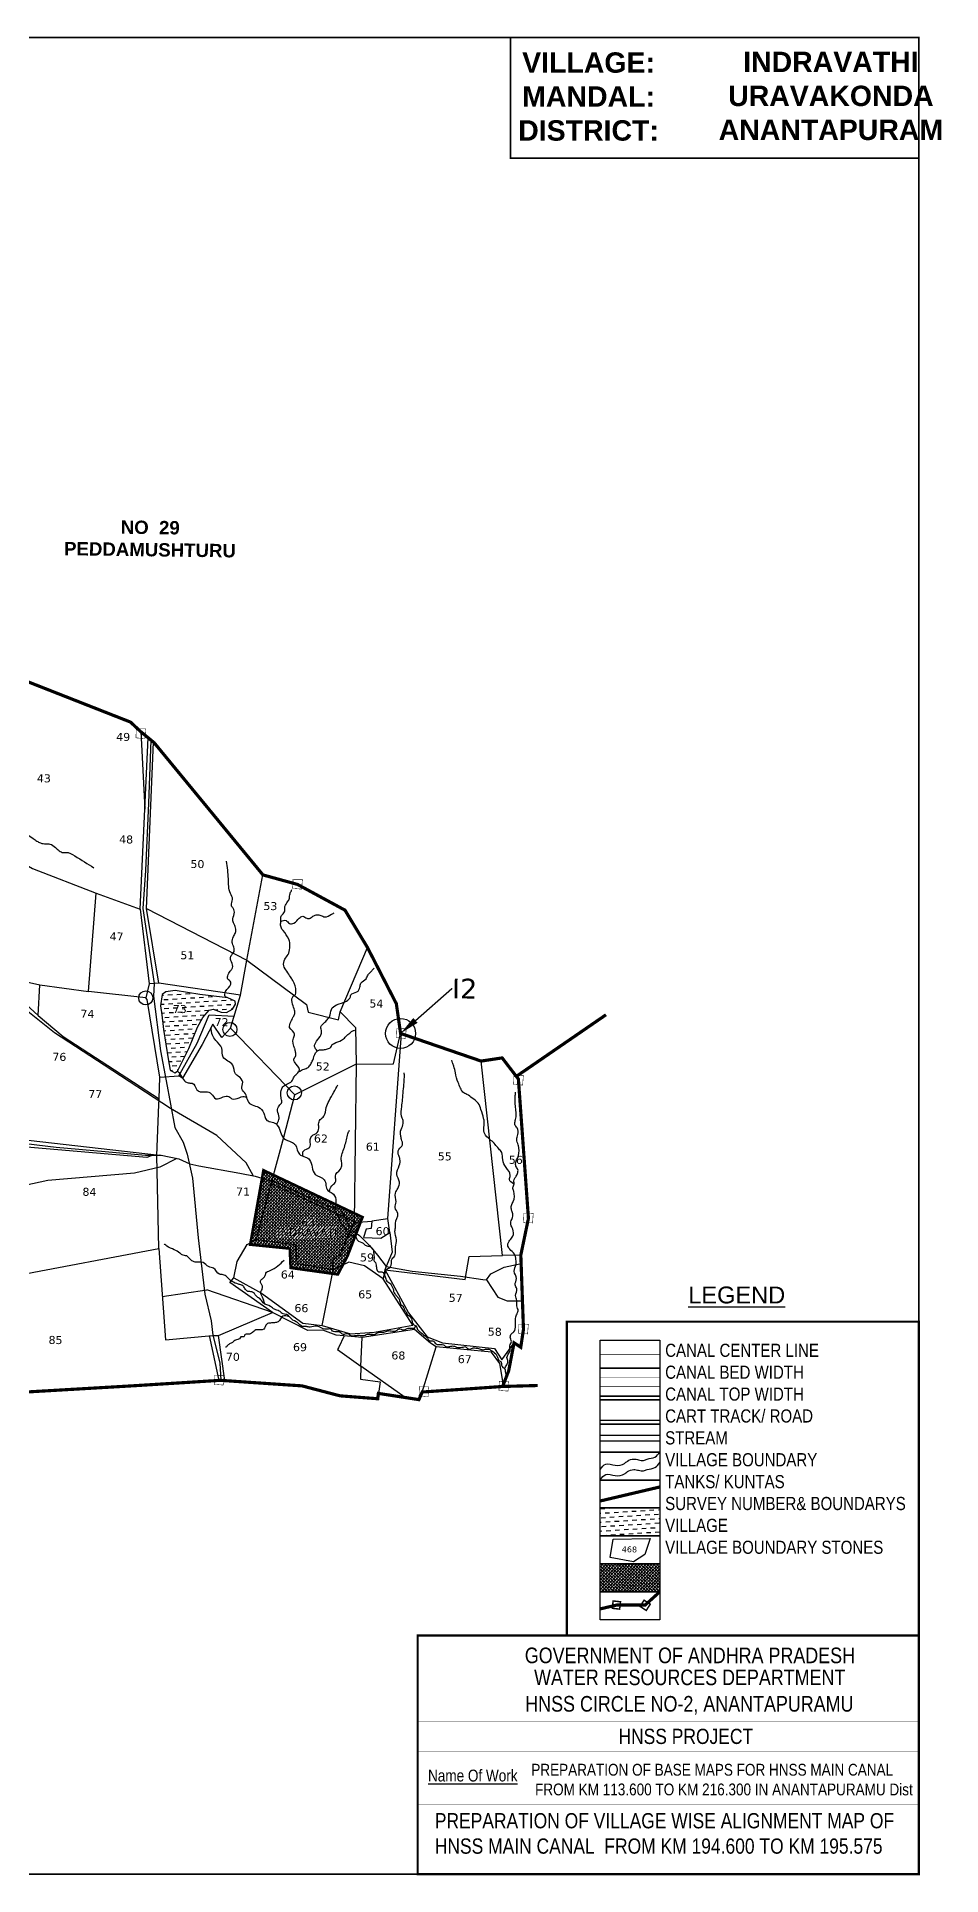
# Model space of a CAD drawing. Header units: inches. Extents: x 738500 to 743505, y 1645957 to 1649621.
# Drawn here: x 741794 to 743505, y 1645957 to 1649434 of the extents above; entities that cross this region are included whole.
import ezdxf
from ezdxf import colors
from ezdxf.entities.mleader import LeaderData, LeaderLine
from ezdxf.enums import TextEntityAlignment as Align
from ezdxf.math import Vec2, Vec3

# ---------------------------------------------------------------- set-up
doc = ezdxf.new("R2010")
doc.units = ezdxf.units.IN
doc.header["$MEASUREMENT"] = 0
doc.linetypes.add('ACAD_ISO02W100', pattern=[15, 12, -3])
doc.linetypes.add('HIDDEN2', pattern=[0.1875, 0.125, -0.0625])
for name, color, linetype in [('PLOT', 7, 'Continuous'), ('PLOT NO', 7, 'Continuous'), ('ROADS', 6, 'Continuous'), ('tank', 4, 'Continuous'), ('TANKS-STREAM', 4, 'Continuous'), ('VILLAGE', 30, 'Continuous'), ('VILLAGE BOUNDRY', 5, 'Continuous'), ('VILLAGE STONES', 240, 'Continuous')]:
    doc.layers.add(name, color=color, linetype=linetype)
doc.styles.add('A', font='arial.ttf')
doc.styles.add('ARIALN', font='ARIALN.TTF')
doc.styles.get("Standard").update_dxf_attribs({"font": 'verdana.ttf'})

msp = doc.modelspace()

# ---------------------------------------------------------------- hatches: boundary and pattern name
at = {"layer": 'PLOT'}
h = msp.add_hatch(dxfattribs=at)
h.set_pattern_fill('DASH', color=4, scale=67.138204, angle=3.5405, style=0)
h.set_pattern_definition([(3.5405362, (315578.914, 708893.91), (7.85799526, 8.89452009), [8.39227553, -8.39227553])])
h.paths.add_polyline_path([(742860, 1646652), (742972.7, 1646652), (742972.7, 1646599.2), (742860, 1646599.2)])
h = msp.add_hatch(dxfattribs=at)
h.set_pattern_fill('SACNCR', color=1, scale=45.094482, angle=1.5303, style=0)
h.set_pattern_definition([(46.53031993, (315578.914, 708893.91), (-3.068137835, 2.908469924), []), (46.53031993, (315581.9023, 708893.9897), (-3.068137835, 2.908469924), [0, -4.227607725])])
h.paths.add_polyline_path([(742860, 1646546.3), (742972.7, 1646546.3), (742972.7, 1646493.5), (742860, 1646493.5)])
at = {"layer": 'tank'}
h = msp.add_hatch(dxfattribs=at)
h.set_pattern_fill('DASH', color=256, scale=67.1382042, angle=3.5405362, style=0)
h.paths.add_polyline_path([(742156, 1647617), (742102.9, 1647623.2), (742056.4, 1647630.4), (742038.8, 1647628.4), (742031.8, 1647623.1), (742028.6, 1647601.8), (742030.7, 1647584.4), (742034, 1647556.9), (742043.1, 1647501.2), (742046.5, 1647480), (742055.6, 1647475.1), (742060.9, 1647478.2), (742082, 1647520.9), (742098.2, 1647561.4), (742108.7, 1647579.9), (742120.4, 1647593.6), (742128.2, 1647595.2), (742143.2, 1647589.7), (742153.5, 1647588.9), (742164.5, 1647595.2), (742170.5, 1647604.8), (742169.5, 1647610.7)])
at = {"layer": 'VILLAGE', "linetype": 'Continuous'}
h = msp.add_hatch(dxfattribs=at)
h.set_pattern_fill('SACNCR', color=256, scale=45.0944824, angle=1.53031993, style=0)
h.paths.add_polyline_path([(742223.2, 1647290.7), (742410.6, 1647202), (742382.3, 1647128.7), (742363.9, 1647093.7), (742274.6, 1647106.1), (742273, 1647142.6), (742198.1, 1647150.1)])

# ---------------------------------------------------------------- linework, layer by layer
at = {"layer": 'PLOT', "color": 5}
for points, const_width in [([(738501.1, 1649432.9), (743462.4, 1649432.9), (743462.4, 1645959.5), (738501.1, 1645959.5)], 3.09), ([(738501.1, 1649432.9), (743462.4, 1649432.9), (743462.4, 1645959.5), (738501.1, 1645959.5)], 3.09), ([(742690.5, 1649432.9), (743462.4, 1649432.9), (743462.4, 1649204.7), (742690.5, 1649204.7)], 3.09), ([(742796.8, 1647004.4), (743462.4, 1647004.4), (743462.4, 1646410.9), (742796.8, 1646410.9)], 4.24), ([(742514.8, 1646410.9), (743462.4, 1646410.9), (743462.4, 1645959.5), (742514.8, 1645959.5)], 4.23)]:
    msp.add_lwpolyline(points, close=True, dxfattribs=dict(at, const_width=const_width))
at = {"layer": 'PLOT'}
for points in [[(741628.3, 1647922.7), (741731.3, 1647893.4), (741786.6, 1647861.7), (741907, 1647815), (741990.3, 1647784.3), (742005.3, 1648108.6)], [(741991, 1648120.3), (741999, 1647973.6)], [(742025.6, 1647644.8), (742002, 1647785.7), (742015.1, 1648100.4)], [(741405.9, 1647862.5), (741712.3, 1647661.1), (741797.1, 1647583.2), (741844.6, 1647543.4), (742025.8, 1647426.1)], [(742002, 1647785.7), (742191.6, 1647688.2), (742222.2, 1647849.3)], [(741423.2, 1647667), (741597.8, 1647676.9), (741693, 1647663.8), (741712.3, 1647661.1), (741800.1, 1647641.4), (741892.5, 1647628.7), (741907, 1647815)], [(741990.3, 1647784.3), (742007.2, 1647643.6)], [(742368.4, 1647590.2), (742397, 1647560.5), (742398.6, 1647491.5), (742282.4, 1647433.4), (742161, 1647559.5), (742179.9, 1647621.8), (742191.6, 1647688.2)], [(742191.6, 1647688.2), (742304.3, 1647604.1), (742307.8, 1647589.6), (742364.8, 1647575.4), (742368.4, 1647590.2), (742420, 1647711.8)], [(742179.9, 1647621.8), (742025.6, 1647644.8), (742007.2, 1647643.6), (742000.5, 1647617), (741892.5, 1647628.7)], [(741184, 1647530.8), (741254.8, 1647496.3), (741406.6, 1647437.1), (741515.2, 1647410.6), (741563, 1647399), (741563.4, 1647403.8), (741777.5, 1647362.4), (741777.2, 1647349), (741778.2, 1647347.8), (742026.9, 1647319.3), (742011.1, 1647317.8), (742002.8, 1647314.8), (741775.5, 1647334.3), (741670.3, 1647361.1), (741404.1, 1647430.6), (741275.1, 1647480.7), (740921.5, 1647625.6)], [(741752.3, 1647091), (742025.2, 1647142.7), (742021.8, 1647318.8), (742025.4, 1647415), (742025.8, 1647426.1), (742027.3, 1647466.6), (742003.4, 1647613.4), (742000.5, 1647617)], [(741797.1, 1647583.2), (741800.1, 1647641.4)], [(742027.3, 1647466.6), (742063.4, 1647469.2), (742097.7, 1647530.8), (742120.2, 1647584.8), (742167.9, 1647582.3)], [(742161, 1647559.5), (742144.7, 1647542.1), (742127.6, 1647567.3), (742107, 1647528.8), (742070.3, 1647464.8), (742063.4, 1647469.2)], [(742398.6, 1647491.5), (742395, 1647193.7), (742395, 1647192.2), (742428.3, 1647194.7), (742427.1, 1647180.8), (742417.5, 1647179.5), (742412.3, 1647163.8), (742445.1, 1647162.3), (742462.2, 1647172.7), (742458.2, 1647199.7), (742484, 1647549), (742482.5, 1647549.3)], [(742398.6, 1647491.5), (742469, 1647491.8), (742482.5, 1647549.5)], [(742453, 1647103.3), (742458.2, 1647101.8), (742604.4, 1647084), (742612.2, 1647127.8), (742675.1, 1647129.5), (742634.8, 1647497.2)], [(742025.2, 1647142.7), (742037.7, 1646969.7), (742126.6, 1646978.5), (742137.9, 1646978.1), (742240.4, 1647022), (742159.9, 1647078.6), (742167.2, 1647087.5), (742173.7, 1647118.3), (742192.3, 1647150.5), (742209.2, 1647159.3), (742237.8, 1647264.8), (742261.5, 1647353.2), (742282.4, 1647433.4)], [(742354.1, 1647102.2), (742354.9, 1647121.7), (742360.6, 1647127.2), (742368.1, 1647131.3), (742395, 1647192.2), (742390.4, 1647195.9), (742237.8, 1647264.8)], [(742458.3, 1647198.8), (742428.3, 1647194.7)], [(742462.2, 1647172.7), (742466.5, 1647135.5), (742452.6, 1647102.4), (742449.8, 1647085.2), (742414, 1647109.9), (742384.4, 1647117.1), (742354.1, 1647102.2), (742286.7, 1647113.5), (742284.3, 1647149.8), (742209.2, 1647159.3)], [(742709.9, 1647130.3), (742675.1, 1647129.5)], [(742167.2, 1647087.5), (742219.4, 1647058.2), (742297.5, 1647001.4), (742334.3, 1646997.4), (742353.7, 1647095.3), (742354.1, 1647102.2)], [(742453, 1647103.3), (742497.5, 1647021), (742532.8, 1646975.5), (742561.6, 1646964.6), (742660.4, 1646953.5), (742673.8, 1646932), (742697.1, 1646964.4)], [(742031.8, 1647051.9), (742115.9, 1647064.8)], [(742240.4, 1647022), (742115.9, 1647064.8)], [(742334.3, 1646997.4), (742387.7, 1646981.4), (742423.8, 1646983.6), (742429.2, 1646983.6), (742505.9, 1646997.6), (742449.8, 1647085.2)], [(742675.5, 1646881.8), (742675.8, 1646891.9), (742670.4, 1646925.1), (742654.7, 1646946.6), (742549.8, 1646956.7), (742539.1, 1646963.4), (742508.9, 1646989.5), (742409.6, 1646974.5), (742374.9, 1646977.8), (742360.9, 1646979), (742335.4, 1646988), (742306.8, 1646987.7), (742240.4, 1647022)], [(742139.3, 1646893.3), (742121.3, 1646978)], [(742150.3, 1646892.8), (742137.9, 1646978.1)], [(742375.6, 1646977.7), (742365.3, 1646955), (742363.3, 1646951.7), (742407.6, 1646920), (742409.6, 1646974.5)], [(742523.4, 1646871.3), (742549.8, 1646956.7)], [(742407.6, 1646920), (742406.5, 1646895.9), (742443.9, 1646890.8), (742440.5, 1646868.7)], [(742490.9, 1646861), (742407.6, 1646920)], [(742878.9, 1646558.1), (742884.7, 1646592.9), (742954.3, 1646594.5), (742944.2, 1646564), (742923.2, 1646550), (742878.9, 1646558.1)]]:
    msp.add_lwpolyline(points, dxfattribs=at)
for points in [[(742860, 1646969.2), (742972.7, 1646969.2), (742972.7, 1646916.3), (742860, 1646916.3)], [(742860, 1646916.3), (742972.7, 1646916.3), (742972.7, 1646863.5), (742860, 1646863.5)], [(742860, 1646863.5), (742972.7, 1646863.5), (742972.7, 1646810.6), (742860, 1646810.6)], [(742860, 1646810.6), (742972.7, 1646810.6), (742972.7, 1646757.8), (742860, 1646757.8)], [(742860, 1646757.8), (742972.7, 1646757.8), (742972.7, 1646704.9), (742860, 1646704.9)], [(742860, 1646704.9), (742972.7, 1646704.9), (742972.7, 1646652), (742860, 1646652)], [(742860, 1646652), (742972.7, 1646652), (742972.7, 1646599.2), (742860, 1646599.2)], [(742860, 1646599.2), (742972.7, 1646599.2), (742972.7, 1646546.3), (742860, 1646546.3)], [(742860, 1646546.3), (742972.7, 1646546.3), (742972.7, 1646493.5), (742860, 1646493.5)], [(742860, 1646493.5), (742972.7, 1646493.5), (742972.7, 1646440.6), (742860, 1646440.6)]]:
    msp.add_lwpolyline(points, close=True, dxfattribs=at)
at = {"layer": 'PLOT', "color": 1, "linetype": 'HIDDEN2', "ltscale": 100, "const_width": 1.11}
msp.add_lwpolyline([(742860, 1646942.8), (742972.7, 1646942.8)], dxfattribs=at)
at = {"layer": 'PLOT', "color": 5, "const_width": 1.11}
for points in [[(742972.7, 1646898.2), (742860, 1646898.2)], [(742972.7, 1646881.6), (742860, 1646881.6)]]:
    msp.add_lwpolyline(points, dxfattribs=at)
at = {"layer": 'PLOT', "color": 1, "const_width": 2.76}
for points in [[(742972.7, 1646856.4), (742860, 1646856.4)], [(742972.7, 1646817.7), (742860, 1646817.7)]]:
    msp.add_lwpolyline(points, dxfattribs=at)
at = {"layer": 'PLOT', "color": 6}
for points in [[(742860, 1646789.7), (742972.7, 1646789.7)], [(742860, 1646778.7), (742972.7, 1646778.7)]]:
    msp.add_lwpolyline(points, dxfattribs=at)
at = {"layer": 'PLOT', "color": 1, "const_width": 2.76}
for points in [[(742884.4, 1646476.1), (742898.4, 1646474.6), (742896.8, 1646460.7), (742882.9, 1646462.2)], [(742935.3, 1646465.8), (742942.9, 1646477.6), (742954.7, 1646470), (742947.1, 1646458.2)]]:
    msp.add_lwpolyline(points, close=True, dxfattribs=at)
at = {"layer": 'PLOT', "lineweight": -3, "const_width": 0.705}
for points in [[(742514.7, 1646247.4), (743462.4, 1646247.4)], [(742514.7, 1646192.3), (743462.4, 1646192.3)], [(742514.7, 1646091), (743462.4, 1646091)]]:
    msp.add_lwpolyline(points, dxfattribs=at)
at = {"layer": 'PLOT', "color": 4}
for points in [[(742860, 1646725), (742870.4, 1646735), (742888.5, 1646732.9), (742906.2, 1646736.3), (742911.4, 1646740.5), (742923.3, 1646744.5), (742932.7, 1646743), (742942, 1646742), (742949, 1646744.3), (742963.6, 1646748.2), (742972.7, 1646757.8)], [(742860, 1646705.2), (742870.4, 1646715.2), (742888.5, 1646713.1), (742906.2, 1646716.5), (742911.4, 1646720.7), (742923.3, 1646724.7), (742932.7, 1646723.2), (742942, 1646722.2), (742949, 1646724.5), (742963.6, 1646728.4), (742972.7, 1646738)]]:
    msp.add_spline(points, degree=3, dxfattribs=at)
at = {"layer": 'ROADS'}
for points in [[(742010.4, 1648104.3), (742005.6, 1647985.2), (742000.4, 1647857.5), (741995, 1647785.8), (742016.4, 1647644.2), (742015.3, 1647619.9), (742028.4, 1647516.8), (742039.2, 1647459.9), (742055.9, 1647371.3), (742071.6, 1647343.9), (742079.2, 1647320.9), (742089, 1647275.9), (742099.9, 1647162.8), (742112.3, 1647056.2), (742124.6, 1647006), (742127.3, 1646978.6), (742134.8, 1646949.2), (742140.8, 1646926.1), (742142.8, 1646893.5)], [(742203.7, 1647280.5), (742190.5, 1647305), (742134.7, 1647356.6), (742047.6, 1647407.4), (741922.1, 1647489.2), (741828.2, 1647550.4), (741768.3, 1647598.8)], [(741773.9, 1647341.6), (741831.4, 1647334.5), (741923.8, 1647326.4), (742000.1, 1647319.4), (742029.5, 1647319), (742063.2, 1647312.4), (742084, 1647302.7), (742101.1, 1647298.9), (742178.5, 1647285), (742207.4, 1647279.8), (742249.9, 1647266.8), (742346.5, 1647222.9), (742366.5, 1647218.2), (742373.3, 1647209.6), (742387.3, 1647179.8), (742404.6, 1647167.2), (742423.7, 1647148.7), (742439, 1647130.4), (742455.4, 1647108.9), (742504.5, 1647100), (742596.1, 1647090.2), (742637.9, 1647084.4), (742645, 1647083.4), (742666.3, 1647050.5), (742684.1, 1647043.5), (742711.4, 1647043.9)], [(742059.3, 1647313.1), (742027.2, 1647296.4), (741979.5, 1647285), (741815.5, 1647271.3), (741737.1, 1647254.1)], [(742645, 1647083.4), (742653.4, 1647094.9), (742678.1, 1647107.7), (742710.4, 1647114.5)]]:
    msp.add_lwpolyline(points, dxfattribs=at)
at = {"layer": 'TANKS-STREAM'}
msp.add_lwpolyline([(742156, 1647617), (742102.9, 1647623.2), (742056.4, 1647630.4), (742038.8, 1647628.4), (742031.8, 1647623.1), (742028.6, 1647601.8), (742030.7, 1647584.4), (742034, 1647556.9), (742043.1, 1647501.2), (742046.5, 1647480), (742055.6, 1647475.1), (742060.9, 1647478.2), (742082, 1647520.9), (742098.2, 1647561.4), (742108.7, 1647579.9), (742120.4, 1647593.6), (742128.2, 1647595.2), (742143.2, 1647589.7), (742153.5, 1647588.9), (742164.5, 1647595.2), (742170.5, 1647604.8), (742169.5, 1647610.7), (742156, 1647617)], dxfattribs=at)
msp.add_open_spline([(741398.7, 1648148), (741406.6, 1648145.9), (741422.5, 1648147.7), (741439.5, 1648133.4), (741453.8, 1648114.1), (741484.9, 1648127.8), (741491.8, 1648088), (741525.2, 1648094.9), (741536.6, 1648075.7), (741541.8, 1648062.6), (741553.3, 1648058.1), (741561.9, 1648058.3), (741568.2, 1648053), (741574, 1648046), (741577.3, 1648034.2), (741587.9, 1648026.2), (741597.6, 1648025.3), (741604.9, 1648024.1), (741611.8, 1648022.7), (741612.1, 1648013.4), (741618.4, 1648007.5), (741625.9, 1647998.5), (741640, 1647997.8), (741653.1, 1647997), (741659.7, 1647990.7), (741663.1, 1647986.8), (741666.1, 1647982), (741671, 1647978.5), (741674.6, 1647973.8), (741685.3, 1647972.6), (741693.1, 1647966.1), (741698.8, 1647958.1), (741701, 1647955.4), (741704.2, 1647951.3), (741715.2, 1647951.9), (741724.5, 1647949.4), (741734.6, 1647944.3), (741738.1, 1647938.4), (741745, 1647934.2), (741753, 1647928), (741764.6, 1647926.7), (741778.2, 1647926), (741786.3, 1647918.7), (741794.5, 1647913.5), (741802.2, 1647908.9), (741810.8, 1647907.7), (741821.2, 1647908.6), (741829.2, 1647901.5), (741836.3, 1647895.3), (741843, 1647890.6), (741853.7, 1647893.3), (741873.9, 1647880.7), (741890.7, 1647870.2), (741902.4, 1647862.9)], degree=3, knots=[508.869857, 508.869857, 508.869857, 508.869857, 535.174514, 549.919952, 575.652521, 596.78287, 626.319399, 656.449277, 673.718426, 687.78143, 696.33929, 708.848567, 711.569881, 720.460661, 735.835522, 746.383584, 757.692195, 763.973187, 769.184675, 776.05285, 787.315295, 794.404794, 809.849062, 826.47517, 831.212437, 836.622457, 841.89618, 847.812268, 854.336419, 858.506169, 878.62898, 881.778669, 887.890143, 888.990137, 897.04461, 916.273736, 918.836486, 930.398582, 935.297557, 942.812726, 959.965022, 968.879783, 982.391119, 990.601926, 998.129114, 1008.649128, 1016.054958, 1028.324708, 1037.569076, 1045.523451, 1050.441507, 1068.829804, 1110.872998, 1110.872998, 1110.872998, 1110.872998], dxfattribs=at)
for points in [[(742156, 1647617), (742150.7, 1647619.6), (742151.5, 1647628.5), (742161.2, 1647642.9), (742161.2, 1647646.6), (742156.1, 1647652), (742156.3, 1647661), (742162, 1647669.2), (742164.8, 1647673.5), (742162.6, 1647685), (742161, 1647693.6), (742164.3, 1647699.6), (742166.7, 1647702.5), (742167.1, 1647712.5), (742164, 1647721.5), (742166.5, 1647732.6), (742170.3, 1647740.3), (742170.6, 1647748.9), (742166.8, 1647758.6), (742165, 1647762.7), (742168.1, 1647776), (742165.8, 1647786.2), (742162.5, 1647791.8), (742164.7, 1647802.9), (742160.7, 1647814.1), (742156.9, 1647841.9), (742153.5, 1647875.1)], [(742282.6, 1647520.4), (742279.9, 1647540.8), (742282, 1647547.9), (742272.7, 1647560.8), (742274.9, 1647571.4), (742279.6, 1647580.6), (742282.5, 1647587.2), (742281.4, 1647595.8), (742277.2, 1647608.4), (742279.6, 1647619.8), (742283.5, 1647622.9), (742284.6, 1647628.5), (742278.8, 1647649.7), (742274.4, 1647656.3), (742267.5, 1647667), (742261.5, 1647677.3), (742263.7, 1647689.8), (742269.6, 1647698.6), (742273, 1647711.1), (742273.1, 1647719.3), (742271, 1647728), (742260.4, 1647743.9), (742256.4, 1647750.3), (742255.8, 1647758.9), (742256.2, 1647763.2), (742256.4, 1647771.4), (742260.7, 1647776), (742263.8, 1647783.1), (742263.9, 1647789.5), (742268.9, 1647798.4), (742272.2, 1647805.3), (742273.4, 1647813.4), (742276, 1647819.3), (742276.9, 1647821.8)], [(742256, 1647761.5), (742265.9, 1647763.1), (742272.4, 1647757.6), (742280.6, 1647757.9), (742291, 1647767.7), (742297.4, 1647771), (742305.1, 1647767.4), (742311.8, 1647767.6), (742318.2, 1647772.1), (742324.2, 1647774), (742331.5, 1647772.7), (742339.3, 1647769.9), (742352, 1647774.9), (742355, 1647776.5), (742356.6, 1647777.6)], [(742324.9, 1647516.8), (742320, 1647524.5), (742323.7, 1647535.1), (742331.9, 1647546.5), (742333.2, 1647553.1), (742331.9, 1647561.7), (742339.5, 1647570.8), (742345, 1647576.8), (742347.9, 1647581), (742351.7, 1647594.9), (742361.4, 1647603.6), (742380.4, 1647610.6), (742387.6, 1647618.9), (742388.6, 1647622.7), (742400, 1647628), (742405.4, 1647636.8), (742407.6, 1647644.5), (742417.2, 1647653), (742421.1, 1647660.1), (742425.7, 1647665.4), (742430.1, 1647670.2), (742432.6, 1647673)], [(742192.5, 1647425.6), (742189.1, 1647435.1), (742182.6, 1647445), (742183.9, 1647457.3), (742176.1, 1647468.3), (742170.6, 1647473), (742165, 1647489.7), (742146.9, 1647504.8), (742144.4, 1647521.5), (742133.1, 1647536.4), (742126.7, 1647546), (742124, 1647561.4)], [(742291.1, 1647477.2), (742300, 1647482.1), (742307.5, 1647485.1), (742312.6, 1647491.4), (742316.3, 1647498.7), (742321.8, 1647512.8), (742326.5, 1647517.5), (742336.9, 1647518.6), (742344.6, 1647520.4), (742350.8, 1647523.5), (742352.6, 1647527.7), (742356.6, 1647530.7), (742370.9, 1647536.6), (742377.8, 1647542.2), (742382.9, 1647547.3), (742386.4, 1647550.2), (742390.9, 1647553.6), (742396, 1647555.6)], [(742248, 1647377.1), (742252.4, 1647386.5), (742253, 1647390.3), (742249.7, 1647403), (742253, 1647412.7), (742257.8, 1647419.7), (742256.4, 1647428.4), (742256.9, 1647441.4), (742259.6, 1647448.2), (742267.5, 1647453.4), (742272.7, 1647456), (742276.8, 1647459.2), (742281.2, 1647467.7), (742288.2, 1647474.9), (742290.7, 1647478.4), (742285.2, 1647491.5), (742280.4, 1647500.1), (742283.6, 1647506.1), (742284, 1647513.9), (742282.6, 1647520)], [(742060.9, 1647478.2), (742068.8, 1647467.3), (742076, 1647458.1), (742082.4, 1647455.8), (742088.6, 1647455.3), (742097.4, 1647443.1), (742103.8, 1647439), (742114.6, 1647439.2), (742124.3, 1647435.3), (742133.1, 1647426.1), (742146.8, 1647429.3), (742158, 1647429.9), (742163.6, 1647426), (742189.3, 1647429.5), (742195.1, 1647419.4), (742204.7, 1647413.3), (742216.8, 1647408.2), (742225, 1647394.6), (742228, 1647386.7), (742247, 1647378.4), (742248.7, 1647376.8), (742255.7, 1647363), (742261.9, 1647350.8), (742276.3, 1647344), (742283.5, 1647338.5), (742291.1, 1647321.2), (742302.6, 1647315.7), (742310.3, 1647310.6), (742321, 1647282.9), (742338.3, 1647272.8), (742345.1, 1647252.2), (742353, 1647247.7), (742359.9, 1647235.7), (742358.6, 1647221.6), (742358.8, 1647212.9), (742366.1, 1647201.6), (742368.4, 1647192), (742376.8, 1647183), (742382, 1647172.7), (742389.3, 1647167.5), (742394.8, 1647168.5), (742400.6, 1647159.1), (742411.8, 1647152.6), (742415.8, 1647148.9), (742422.5, 1647147.1), (742429.6, 1647142.5), (742431.1, 1647137.4), (742432.1, 1647129.7), (742432.3, 1647124.2), (742432.4, 1647118.8), (742435.1, 1647116.3), (742436.2, 1647111.3), (742436.7, 1647107.3), (742437.7, 1647102.8), (742439.7, 1647099.8), (742444, 1647098.5), (742449.5, 1647097.4), (742451.7, 1647093.2), (742454.5, 1647085.1), (742456.3, 1647081.1), (742460.3, 1647078.4), (742463.4, 1647075.7), (742465.7, 1647071.8), (742467.4, 1647068.7), (742468.9, 1647064.4), (742469.4, 1647061.2), (742471.7, 1647057.1), (742475.8, 1647051.9), (742479.8, 1647046.6), (742484.2, 1647035.7), (742485.6, 1647034.9), (742487.9, 1647031.9), (742488.6, 1647030.3), (742489.4, 1647027.9), (742492.5, 1647023.3), (742497.3, 1647016.2), (742499, 1647015.4), (742501.3, 1647012.7), (742503, 1647009.6), (742506.4, 1646999.4), (742511.7, 1646996.3), (742513.5, 1646993.5), (742514.3, 1646989.8), (742515.6, 1646988.4), (742517.7, 1646986.5), (742520, 1646984.3), (742523.1, 1646981.7), (742526.1, 1646979.4), (742528.9, 1646977.5), (742532.4, 1646974.5), (742535.7, 1646969.3), (742540.5, 1646968.2), (742544.9, 1646967.7), (742547.6, 1646963.9), (742551.8, 1646961.3), (742558.9, 1646961), (742563.7, 1646960.5), (742568.3, 1646957.4), (742571.5, 1646956.9), (742579.2, 1646958.3), (742585.8, 1646957.3), (742590.2, 1646955.2), (742595.3, 1646955.7), (742600.9, 1646956.4), (742604.2, 1646957.1), (742609.2, 1646953.8), (742613.8, 1646952.4), (742619.7, 1646954.6), (742626.5, 1646954.3), (742630.1, 1646953.8), (742633.5, 1646952.5), (742636.1, 1646951.4), (742638.9, 1646951.2), (742642.5, 1646952.1), (742651.3, 1646951.4), (742654.1, 1646949.7), (742658.2, 1646947.4), (742665.2, 1646938.7), (742666.3, 1646935.4), (742669.4, 1646930), (742671.6, 1646929.3), (742672.9, 1646927.1), (742673.8, 1646920.9), (742676, 1646917.9), (742680, 1646914.2), (742680.5, 1646909.4), (742681.7, 1646904.3), (742682.7, 1646901.4)], [(742451.6, 1647092.9), (742453.6, 1647095.8), (742455.5, 1647102.5), (742461.9, 1647106.7), (742464.7, 1647111.5), (742466.6, 1647123.3), (742469.8, 1647126.4), (742473.2, 1647137.1), (742472.8, 1647146.1), (742474.8, 1647159.1), (742471.8, 1647175.4), (742473, 1647183.9), (742472.8, 1647190.1), (742477.1, 1647209.1), (742472.3, 1647220.1), (742474, 1647231), (742472.6, 1647247.5), (742477.4, 1647256.3), (742480.2, 1647268.4), (742475.3, 1647283), (742480.1, 1647299.7), (742481.4, 1647311.6), (742479, 1647318.4), (742479.2, 1647330.2), (742486.2, 1647338.7), (742484.2, 1647349.1), (742482.9, 1647356.1), (742482.1, 1647361.9), (742486.2, 1647373.6), (742487.1, 1647385), (742484.3, 1647392.8), (742484.6, 1647411.1), (742486.2, 1647424.6), (742489, 1647456.9), (742489.7, 1647466.2), (742489.8, 1647471.1), (742489.3, 1647474.9)], [(742696.2, 1647265), (742688.4, 1647273), (742689.9, 1647280.9), (742682.2, 1647295.9), (742675.9, 1647310.9), (742673.8, 1647324), (742668.3, 1647331.4), (742653.4, 1647347.3), (742643.2, 1647356.8), (742640, 1647368.5), (742640.7, 1647382.7), (742639.6, 1647388.7), (742634.5, 1647405.4), (742629.1, 1647417.7), (742618, 1647427.3), (742608.1, 1647434), (742600.5, 1647438.5), (742595.9, 1647445.8), (742591.3, 1647456.9), (742586.1, 1647475), (742583.2, 1647487.7), (742580.7, 1647494.1), (742579.5, 1647498.7)], [(742679, 1646915.3), (742683.3, 1646923), (742685.5, 1646928.8), (742683.7, 1646936.3), (742689.6, 1646950), (742689.3, 1646958.8), (742692, 1646966.9), (742690, 1646975.3), (742692.1, 1646981.1), (742696.6, 1646985.1), (742700, 1646997.2), (742700.3, 1647013.7), (742703.9, 1647021.4), (742704.9, 1647024.7), (742702.3, 1647034.2), (742702.5, 1647044.3), (742700.1, 1647053.8), (742702.3, 1647066.6), (742699.1, 1647074.2), (742701.8, 1647085.9), (742697.4, 1647099.6), (742701.1, 1647112.6), (742700.7, 1647122.1), (742697.7, 1647132.1), (742688.8, 1647141.7), (742685.2, 1647149.4), (742689.2, 1647158.6), (742694.9, 1647165.8), (742694.6, 1647179.6), (742691.1, 1647187.4), (742691.2, 1647193.4), (742694.4, 1647201.6), (742694.3, 1647210.5), (742692, 1647217), (742692.1, 1647224.2), (742695.6, 1647231.5), (742696.4, 1647250.9), (742695.1, 1647257.9), (742697.1, 1647264.6), (742697.1, 1647273), (742700.4, 1647278.4), (742703.4, 1647284.5), (742704.3, 1647292), (742700.7, 1647298.3), (742700.2, 1647304.9), (742701.9, 1647310.6), (742704, 1647314.2), (742706.1, 1647332.6), (742705, 1647338.7), (742702.3, 1647349), (742704.4, 1647358.1), (742702.9, 1647370.7), (742698.6, 1647377.2), (742699.4, 1647384.6), (742701.4, 1647394), (742699.1, 1647416.8), (742699.4, 1647429.8), (742699.7, 1647438.7)], [(742347.5, 1647250.4), (742352.5, 1647261.3), (742359, 1647267.7), (742360.3, 1647272.1), (742359.2, 1647279.8), (742368.6, 1647292.5), (742371.4, 1647299.2), (742371, 1647307), (742370.2, 1647314.1), (742373.2, 1647325.5), (742380.1, 1647348.4), (742383, 1647359.9), (742385.7, 1647366.3)], [(742512.8, 1646995.3), (742509.1, 1646993.4), (742508.6, 1646992.1), (742506.6, 1646991.6), (742501.9, 1646991.6), (742496.2, 1646991.3), (742492.1, 1646989.7), (742488.8, 1646988.1), (742479.6, 1646990.4), (742474, 1646986.8), (742464.6, 1646986.4), (742457.6, 1646986.4), (742450, 1646983.9), (742440.3, 1646983.3), (742432.3, 1646979.6), (742426, 1646979.6), (742419, 1646980), (742415.7, 1646978.2), (742410.8, 1646977.3), (742402.6, 1646978.2), (742398.2, 1646977.8), (742386.6, 1646978.7), (742383.9, 1646981.1), (742377, 1646980.5), (742374.5, 1646980), (742368.5, 1646984), (742358.1, 1646985), (742353.9, 1646986.7), (742350.9, 1646990.1), (742343.7, 1646990.1), (742333.7, 1646991.9), (742323.8, 1646996), (742311.7, 1646994), (742304.3, 1646994.9), (742302.1, 1646995.1), (742297.1, 1646995.3), (742287.8, 1647002.5), (742276.3, 1647009.4), (742267.4, 1647017.8), (742263, 1647018.3), (742258.3, 1647020), (742253.2, 1647024.3), (742244.1, 1647027.7), (742236.7, 1647033.2), (742222.8, 1647039.7), (742216.9, 1647047.5), (742211.3, 1647051.1), (742204.2, 1647059.2), (742197.7, 1647061.1), (742195.2, 1647061.3), (742190.6, 1647063.8), (742187.9, 1647067.2), (742184, 1647072.4), (742178.7, 1647074.4), (742173, 1647076.3), (742161, 1647082.2), (742154.2, 1647089), (742147, 1647093.1), (742140.3, 1647094.1), (742128.8, 1647105.5), (742119.5, 1647108.4), (742109.1, 1647116.1), (742094.3, 1647117.1), (742085.8, 1647121.2), (742078.1, 1647128.6), (742069.6, 1647130.5), (742065.2, 1647134.1), (742054.6, 1647140.3), (742040.5, 1647147.3), (742036.5, 1647150.2), (742035.4, 1647150.8)], [(742225.6, 1647038), (742221.5, 1647050.4), (742219, 1647055.9), (742218.4, 1647061.3), (742219.7, 1647063.2), (742220.9, 1647067), (742221, 1647073), (742218.1, 1647077.3), (742218.4, 1647082.6), (742222.2, 1647086.3), (742225, 1647089.3), (742227.1, 1647093.7), (742227.8, 1647096.1), (742235.7, 1647101), (742262.1, 1647120.8)], [(742272.3, 1647013.2), (742259.6, 1647014.8), (742250.8, 1647004), (742244.2, 1647002.4), (742236.2, 1647001.8), (742229.3, 1646999.7), (742223.8, 1646989.9), (742208.8, 1646988.7), (742202.5, 1646983.7), (742194.5, 1646980.4), (742187.5, 1646979.1), (742187, 1646976.2), (742180.4, 1646975.7), (742177.7, 1646972.1), (742170.6, 1646969.6), (742167.3, 1646967.3), (742164.5, 1646964.9), (742159.1, 1646962.3), (742156.5, 1646960.3), (742154.2, 1646958.1), (742153.1, 1646956.8), (742151.4, 1646955.9)]]:
    msp.add_spline(points, degree=3, dxfattribs=at)
at = {"layer": 'TANKS-STREAM', "end_tangent": (0.358362, 0.933583)}
msp.add_spline([(742298.4, 1647317.2), (742297.8, 1647325.8), (742307.3, 1647332), (742311.7, 1647336.5), (742311.3, 1647345.5), (742317.5, 1647357.6), (742322.8, 1647360.3), (742327.8, 1647370.5), (742327.4, 1647378), (742330.6, 1647386.5), (742337.6, 1647393), (742342, 1647409.4), (742347.3, 1647422.1), (742356, 1647438.2), (742363.9, 1647452.1)], degree=3, dxfattribs=at)
at = {"layer": 'VILLAGE', "linetype": 'Continuous', "const_width": 5.04}
msp.add_lwpolyline([(742223.2, 1647290.7), (742410.6, 1647202), (742382.3, 1647128.7), (742363.9, 1647093.7), (742274.6, 1647106.1), (742273, 1647142.6), (742198.1, 1647150.1), (742223.2, 1647290.7)], dxfattribs=at)
at = {"layer": 'VILLAGE BOUNDRY', "linetype": 'ACAD_ISO02W100', "ltscale": 2, "const_width": 6}
for points in [[(741740.1, 1646869.3), (741977.2, 1646883.1), (742141.7, 1646893.4), (742296.2, 1646882.9), (742367.9, 1646864.1), (742438, 1646858.7), (742439.3, 1646858.6), (742440.5, 1646868.7), (742517.2, 1646856.9), (742523.4, 1646871.3), (742597, 1646876.3), (742675.5, 1646881.8), (742687, 1646911.6), (742697.1, 1646964.4), (742709.8, 1646956), (742714.9, 1646989.9), (742709.9, 1647130.3), (742724.3, 1647199.8), (742705.3, 1647463.2), (742674.6, 1647503.2), (742634.8, 1647497.2), (742482.5, 1647549.5), (742474.5, 1647605.7), (742420, 1647711.8), (742377.4, 1647782.6), (742287.6, 1647831.3), (742222.2, 1647849.3), (742016.5, 1648099.3), (741991, 1648120.3), (741971.8, 1648138.3), (741714.9, 1648239.3)], [(742699.4, 1647466.9), (742871, 1647584.8)], [(742675.5, 1646881.8), (742741.7, 1646883.6)], [(742860, 1646665.2), (742972.7, 1646691.7)], [(742860, 1646461.1), (742891.2, 1646468.4), (742945.1, 1646468.4), (742972.7, 1646493.5)]]:
    msp.add_lwpolyline(points, dxfattribs=at)
at = {"layer": 'VILLAGE STONES', "const_width": 0.904}
for points in [[(741982.7, 1648125.9), (742000.4, 1648125.5), (741999, 1648107.2), (741982, 1648108.5)], [(742279.1, 1647841.1), (742296.8, 1647840.8), (742295.4, 1647822.4), (742278.4, 1647823.8)], [(742475.4, 1647558.8), (742493.1, 1647558.5), (742491.8, 1647540.1), (742474.7, 1647541.5)], [(742697, 1647470.5), (742714.7, 1647470.1), (742713.3, 1647451.7), (742696.3, 1647453.1)], [(742715.7, 1647209.7), (742733.4, 1647209.3), (742732.1, 1647191), (742715, 1647192.3)], [(742706.3, 1646999.8), (742724.1, 1646999.4), (742722.7, 1646981.1), (742705.7, 1646982.4)], [(742130.8, 1646903.1), (742148.5, 1646902.8), (742147.1, 1646884.4), (742130.1, 1646885.8)], [(742518.1, 1646881.3), (742535.8, 1646881), (742534.5, 1646862.6), (742517.4, 1646864)], [(742669.2, 1646891.7), (742687, 1646891.3), (742685.6, 1646873), (742668.6, 1646874.3)]]:
    msp.add_lwpolyline(points, close=True, dxfattribs=at)
at = {"layer": 'VILLAGE STONES', "ltscale": 6}
for centre in [(742000.7, 1647616.6), (742159.8, 1647557.1), (742281.6, 1647437)]:
    msp.add_circle(centre, 13.3, dxfattribs=at)
at = {"layer": 'VILLAGE STONES'}
msp.add_circle((742482.5, 1647549.5), 28.4, dxfattribs=at)

# ---------------------------------------------------------------- texts
at = {"layer": 'PLOT', "extrusion": (0.000201441, 0.004807, 0.999988), "style": 'A'}
msp.add_text('%%ULEGEND', height=31.93, rotation=359.9999, dxfattribs=at).set_placement((743118.2, 1647035.1, 8066.8), align=Align.MIDDLE)
at = {"layer": 'PLOT'}
msp.add_text('468', height=11.05, rotation=358.6877, dxfattribs=at).set_placement((742915.3, 1646573.7), align=Align.MIDDLE_CENTER)
at = {"layer": 'PLOT', "extrusion": (0.000201441, 0.004807, 0.999988), "style": 'ARIALN'}
for s, height, p in [('GOVERNMENT OF ANDHRA PRADESH ', 29.56, (742717.4, 1646338.7, 8058.8)), ('WATER RESOURCES DEPARTMENT  ', 29.56, (742735, 1646297.2, 8058.3)), ('HNSS CIRCLE NO-2, ANANTAPURAMU', 29.56, (742718.3, 1646247.1, 8058.1)), ('HNSS PROJECT', 28.787, (742894.6, 1646185.9, 8059.3)), ('%%UName Of Work', 22.353, (742534.4, 1646115, 8059.7))]:
    msp.add_text(s, height=height, rotation=359.9999, dxfattribs=at).set_placement(p)
at = {"layer": 'PLOT', "color": 1, "char_height": 38.527, "attachment_point": 2}
for s, insert, width in [('{\\fArial|b1|i0|c0|p34;VILLAGE:\\PMANDAL:\\PDISTRICT:}', (742838, 1649405), 261.215), ('{\\fArial|b1|i0|c0|p34;INDRAVATHI URAVAKONDA^JANANTAPURAM }', (743296.3, 1649406.2), 632.865)]:
    msp.add_mtext(s, dxfattribs=dict(at, insert=insert, width=width))
at = {"layer": 'PLOT', "extrusion": (0.000201441, 0.004807, 0.999988), "attachment_point": 1, "text_direction": (1, -1e-06, -0.000201), "style": 'ARIALN'}
for s, insert, char_height, width in [('CANAL CENTER LINE \\PCANAL BED WIDTH {\\H1.5288x; }\\PCANAL TOP WIDTH {\\H1.3525x; }\\PCART TRACK/ ROAD{\\H1.4113x; }\\PSTREAM {\\H1.3917x; }\\PVILLAGE BOUNDARY{\\H1.3982x; }\\PTANKS/ KUNTAS{\\H1.3961x; }\\PSURVEY NUMBER& BOUNDARYS{\\H1.3968x; }\\PVILLAGE{\\H1.3966x; }\\PVILLAGE BOUNDARY STONES{\\H1.3966x; }', (742982.9, 1646962.6), 24.828, 520.551), ('PREPARATION OF BASE MAPS FOR HNSS MAIN CANAL\\P FROM KM 113.600 TO KM 216.300 IN ANANTAPURAMU Dist', (742729.7, 1646168.1, -2.6), 22.353, 721.513), ('PREPARATION OF VILLAGE WISE ALIGNMENT MAP OF HNSS MAIN CANAL  FROM KM {\\C1;194.600} TO KM {\\C1;195.575}', (742547.3, 1646074.9, -3.3), 28.7874, 868.609)]:
    msp.add_mtext(s, dxfattribs=dict(at, insert=insert, char_height=char_height, width=width))
at = {"layer": 'PLOT NO'}
for s, p in [('49', (741958, 1648110.3)), ('43', (741808, 1648032)), ('48', (741963.5, 1647916.4)), ('50', (742098.3, 1647869.9)), ('53', (742236.2, 1647790.4)), ('47', (741945.4, 1647732.9)), ('51', (742079.2, 1647697.3)), ('54', (742436.7, 1647606)), ('74', (741890.3, 1647586.5)), ('73', (742065, 1647595.7)), ('72', (742144, 1647570.9)), ('76', (741837.2, 1647505.2)), ('52', (742335.2, 1647487)), ('77', (741905.1, 1647434.7)), ('62', (742331.9, 1647350.7)), ('61', (742430, 1647335.3)), ('55', (742566.1, 1647317)), ('56', (742700.5, 1647310.4)), ('84', (741894.1, 1647249.9)), ('71', (742184.7, 1647250.4)), ('63', (742307.8, 1647192.3)), ('60', (742448.5, 1647175.5)), ('59', (742419, 1647125.8)), ('64', (742269.2, 1647093.5)), ('65', (742415.7, 1647056)), ('57', (742586.7, 1647049.4)), ('66', (742294.9, 1647030)), ('58', (742660.7, 1646985.3)), ('85', (741830, 1646969.7)), ('69', (742292.3, 1646956.2)), ('68', (742478.3, 1646940.4)), ('70', (742165.3, 1646937.9)), ('67', (742603.8, 1646933.4))]:
    msp.add_text(s, height=15.13, rotation=359.2494, dxfattribs=at).set_placement(p, align=Align.MIDDLE_CENTER)
at = {"layer": 'VILLAGE STONES'}
msp.add_text('INDRAVATI', height=15.13, rotation=359.2494, dxfattribs=at).set_placement((742306.1, 1647173.4), align=Align.MIDDLE_CENTER)
at = {"layer": 'VILLAGE STONES', "insert": (742009.3, 1648519.1), "char_height": 25.224, "attachment_point": 2, "rotation": 359.2494}
msp.add_mtext('{\\fArial|b1|i0|c0|p34;NO  29\\PPEDDAMUSHTURU}', dxfattribs=at)

# ---------------------------------------------------------------- leaders
at = {"layer": 'VILLAGE STONES'}
ml = msp.add_multileader_mtext('Standard', dxfattribs=at)
ml.set_content('I2', color=256)
ml.set_leader_properties()
ml.build(insert=Vec2(0, 0))
ml.multileader.update_dxf_attribs({"dogleg_length": 0.36, "arrow_head_size": 37.4})
ctx = ml.context
ctx.base_point, ctx.char_height, ctx.arrow_head_size, ctx.landing_gap_size, ctx.plane_origin, ctx.plane_x_axis, ctx.plane_y_axis = Vec3(742579.7, 1647634.7), 37.38, 37.4, 0.0449, Vec3(742482.5, 1647549.5), Vec3(0.999864, -0.016464), Vec3(0.016464, 0.999864)
notes = []
notes.append((ctx, [(0, (1, 1, 0), (742579.6, 1647634.7), (0.999864, -0.016464), 0.179, [(0, [(742482.5, 1647549.5)], 0, [])])]))
ctx.mtext.insert, ctx.mtext.text_direction, ctx.mtext.rotation, ctx.mtext.flow_direction = Vec3(742580.1, 1647653.4), Vec3(0.999864, -0.016464), 6.26672, 5
for ctx, leaders in notes:
    for number, flags, end, landing, length, lines in leaders:
        leader = LeaderData()
        leader.index, (leader.has_last_leader_line, leader.has_dogleg_vector, leader.attachment_direction) = number, flags
        leader.last_leader_point, leader.dogleg_vector, leader.dogleg_length = Vec3(end), Vec3(landing), length
        for number, points, colour, breaks in lines:
            line = LeaderLine()
            line.index, line.vertices, line.color, line.breaks = number, Vec3.list(points), colors.encode_raw_color(colour), breaks
            leader.lines.append(line)
        ctx.leaders.append(leader)

doc.saveas('drawing.dxf')
